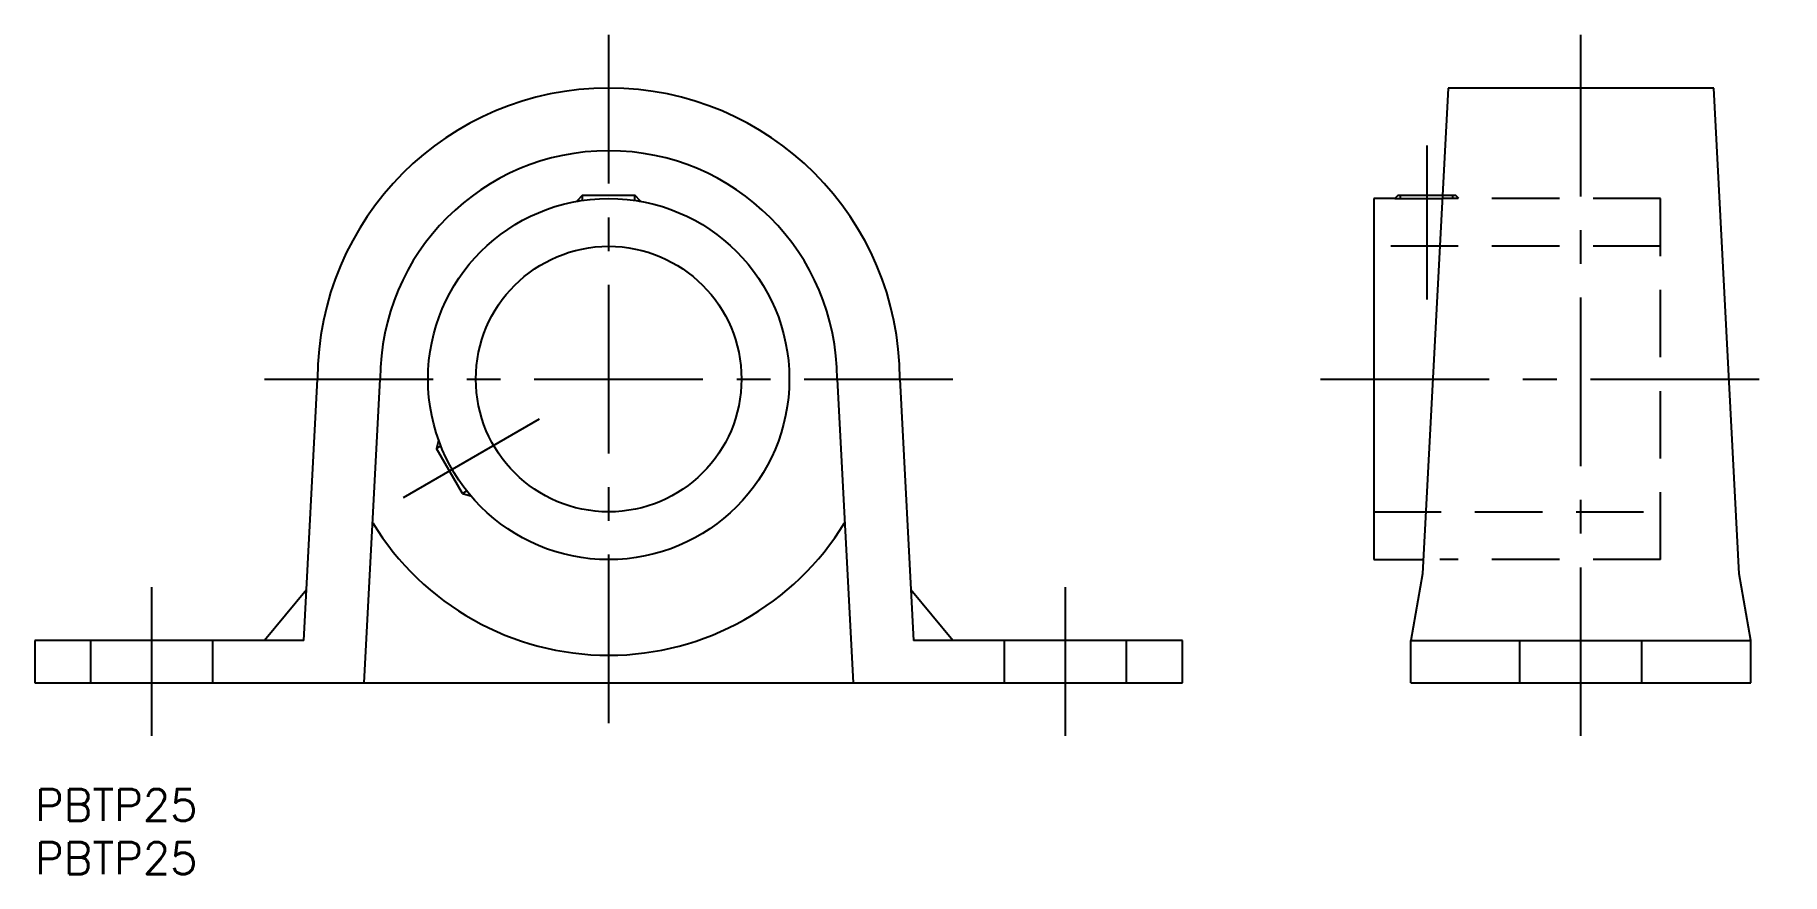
# Model space of a CAD drawing. Extents: x 0 to 164, y -8 to 71.
import ezdxf

# ---------------------------------------------------------------- set-up
doc = ezdxf.new("R2010")
doc.units = 0
doc.header["$LTSCALE"] = 0.5
doc.linetypes.add('CENTER', pattern=[50.8, 31.75, -6.35, 6.35, -6.35])
doc.linetypes.add('DASHED', pattern=[19.05, 12.7, -6.35])
for name, color, linetype in [('MSM_CENTER', 1, 'CENTER'), ('MSM_CONTINUOUS', 7, 'CONTINUOUS'), ('MSM_DASHED', 4, 'DASHED'), ('MSM_NARROW', 5, 'CONTINUOUS'), ('MSM_PART_NUMBER', 7, 'CONTINUOUS')]:
    doc.layers.add(name, color=color, linetype=linetype)
doc.styles.get("Standard").update_dxf_attribs({"font": 'txt.shx', "height": 3, "bigfont": 'bigfont.shx'})

# ---------------------------------------------------------------- blocks, each defined once
blk = doc.blocks.new('*U22')
at = {"layer": 'MSM_PART_NUMBER'}
blk.add_text('PBTP25', height=3, dxfattribs=at).set_placement((0, -3))
blk = doc.blocks.new('*U23')
at = {"layer": 'MSM_PART_NUMBER'}
blk.add_text('PBTP25', height=3, dxfattribs=at).set_placement((0, -8))

msp = doc.modelspace()

# ---------------------------------------------------------------- linework, layer by layer
at = {"layer": 'MSM_CENTER'}
for p, q in [((54, 6.2), (54, 71)), ((145.5, 5), (145.5, 71)), ((131, 60.6), (131, 46.1)), ((21.6, 38.6), (86.4, 38.6)), ((121, 38.6), (164.44, 38.6)), ((34.69, 27.45), (47.5, 34.85)), ((11, 5), (11, 19)), ((97, 5), (97, 19))]:
    msp.add_line(p, q, dxfattribs=at)
at = {"layer": 'MSM_CONTINUOUS'}
for p, q in [((133, 66), (130.6, 20.25)), ((158, 66), (133, 66)), ((160.4, 20.25), (158, 66)), ((51.54, 55.9), (51, 55.36)), ((51, 55.33), (51, 55.36)), ((51, 55.36), (51.14, 55.36)), ((51.54, 55.9), (56.46, 55.9)), ((57, 55.36), (56.46, 55.9)), ((56.86, 55.36), (57, 55.36)), ((57, 55.33), (57, 55.36)), ((126, 55.6), (126, 21.6)), ((128, 55.6), (126, 55.6)), ((128.3, 55.9), (128, 55.6)), ((128, 55.6), (132.45, 55.6)), ((128.3, 55.9), (132.47, 55.9)), ((25.31, 14), (26.6, 38.6)), ((31, 10), (32.5, 38.6)), ((75.5, 38.6), (77, 10)), ((81.4, 38.6), (82.69, 14)), ((37.99, 32.82), (37.79, 32.08)), ((40.25, 27.82), (37.79, 32.08)), ((38.01, 32.83), (37.99, 32.82)), ((38.06, 32.69), (37.99, 32.82)), ((40.25, 27.82), (40.99, 27.62)), ((40.99, 27.62), (40.91, 27.75)), ((41.01, 27.64), (40.99, 27.62)), ((126, 21.6), (130.67, 21.6)), ((130.6, 20.25), (129.5, 14)), ((161.5, 14), (160.4, 20.25)), ((25.56, 18.75), (21.6, 14)), ((86.4, 14), (82.44, 18.75)), ((25.31, 14), (0, 14)), ((0, 14), (0, 10)), ((108, 14), (82.69, 14)), ((108, 10), (108, 14)), ((129.5, 14), (161.5, 14)), ((129.5, 10), (129.5, 14)), ((161.5, 10), (161.5, 14)), ((0, 10), (108, 10)), ((129.5, 10), (161.5, 10))]:
    msp.add_line(p, q, dxfattribs=at)
for radius in [17, 12.5]:
    msp.add_circle((54, 38.6), radius, dxfattribs=at)
for radius, start, end in [(27.4, 0, 180), (21.5, 0, 180), (26, 211.3314, 328.6686)]:
    msp.add_arc((54, 38.6), radius, start, end, dxfattribs=at)
at = {"layer": 'MSM_DASHED'}
for p, q in [((153, 55.6), (132.45, 55.6)), ((132.47, 55.9), (133.7, 55.9)), ((133.46, 55.6), (133.46, 55.9)), ((134, 55.6), (133.7, 55.9)), ((153, 21.6), (153, 55.6)), ((153, 51.1), (126, 51.1)), ((126, 26.1), (153, 26.1)), ((153, 21.6), (132.22, 21.6)), ((5.25, 10), (5.25, 14)), ((16.75, 10), (16.75, 14)), ((91.25, 10), (91.25, 14)), ((102.75, 10), (102.75, 14)), ((139.75, 10), (139.75, 14)), ((151.25, 10), (151.25, 14))]:
    msp.add_line(p, q, dxfattribs=at)
at = {"layer": 'MSM_NARROW'}
for p, q in [((51.54, 55.42), (51.54, 55.9)), ((56.46, 55.42), (56.46, 55.9)), ((128.54, 55.6), (128.54, 55.9)), ((38.2, 32.32), (37.79, 32.08)), ((40.66, 28.06), (40.25, 27.82))]:
    msp.add_line(p, q, dxfattribs=at)

# ---------------------------------------------------------------- block references
at = {"layer": 'MSM_CONTINUOUS'}
for name in ['*U22', '*U23']:
    msp.add_blockref(name, (0, 0), dxfattribs=at)

doc.saveas('drawing.dxf')
